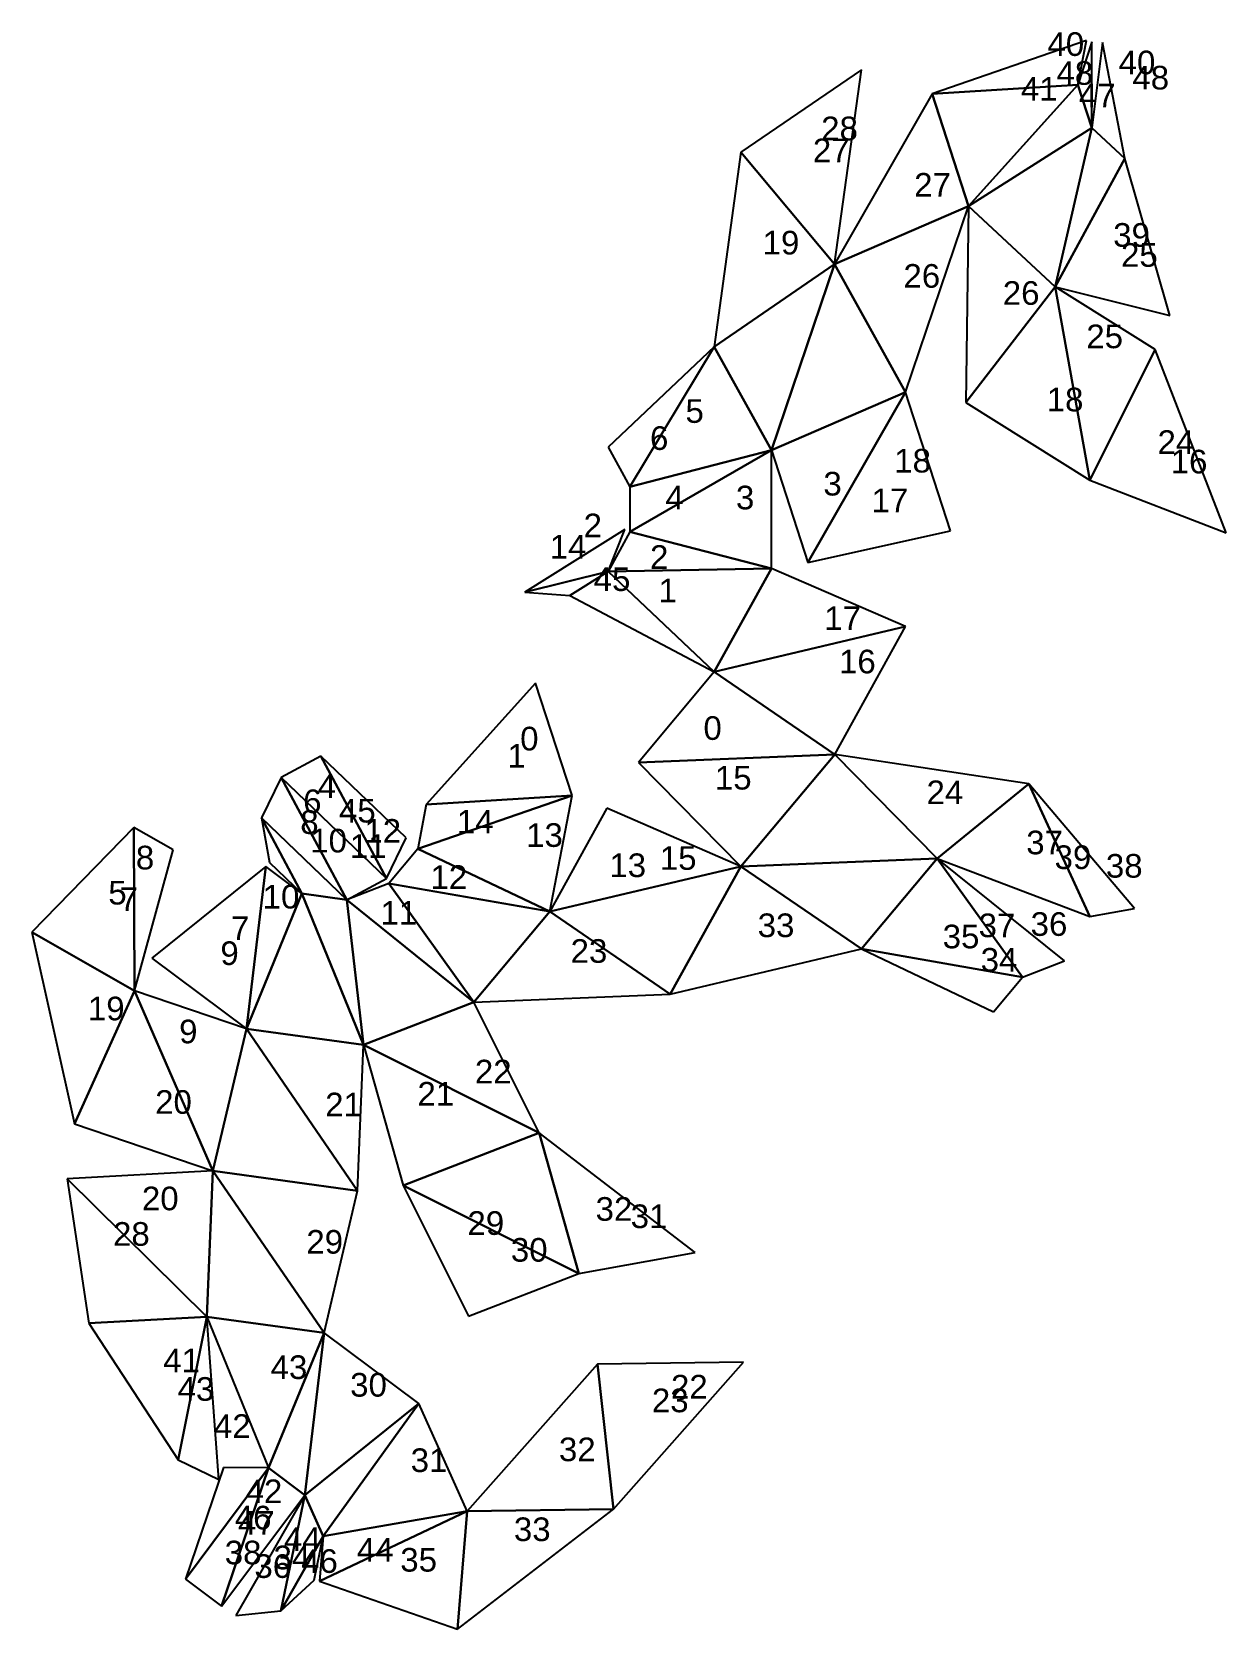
# Model space of a CAD drawing. Extents: x -19.7 to 30.9, y -36.9 to 30.7.
import ezdxf

# ---------------------------------------------------------------- set-up
doc = ezdxf.new("R2010")
doc.units = 0
doc.styles.get("Standard").update_dxf_attribs({"font": 'arial.ttf'})

msp = doc.modelspace()

# ---------------------------------------------------------------- linework, layer by layer
at = {"color": 0}
for p, q in [((24.952, 30.367), (18.42, 28.112)), ((24.589, 28.491), (24.952, 30.367)), ((25.179, 30.308), (24.589, 28.491)), ((25.179, 26.675), (25.179, 30.308)), ((25.625, 30.28), (25.179, 26.675)), ((26.575, 25.372), (25.625, 30.28)), ((15.428, 29.129), (10.331, 25.634)), ((14.297, 20.894), (15.428, 29.129)), ((18.42, 28.112), (14.297, 20.894)), ((10.331, 25.634), (9.2, 17.399)), ((28.469, 18.726), (26.575, 25.372)), ((17.289, 15.486), (19.965, 23.356)), ((19.965, 23.356), (19.851, 15.045)), ((27.856, 17.288), (23.619, 19.944)), ((23.619, 19.944), (28.469, 18.726)), ((9.2, 17.399), (4.712, 13.15)), ((30.853, 9.534), (27.856, 17.288)), ((19.199, 9.609), (17.289, 15.486)), ((19.851, 15.045), (25.088, 11.762)), ((4.712, 13.15), (5.637, 11.479)), ((11.621, 8.024), (11.62, 13.024)), ((11.62, 13.024), (13.166, 8.269)), ((25.088, 11.762), (30.853, 9.534)), ((5.637, 11.479), (5.637, 9.569)), ((5.425, 9.669), (1.189, 7.013)), ((4.712, 7.898), (5.425, 9.669)), ((5.637, 9.569), (4.712, 7.898)), ((13.166, 8.269), (19.199, 9.609)), ((17.29, 5.563), (11.621, 8.024)), ((1.189, 7.013), (3.094, 6.883)), ((3.094, 6.883), (9.201, 3.649)), ((14.298, 0.155), (17.29, 5.563)), ((9.201, 3.649), (5.993, -0.186)), ((1.649, 3.164), (-2.975, -1.971)), ((3.194, -1.591), (1.649, 3.164)), ((-7.437, 0.084), (-9.12, -0.818)), ((-3.829, -3.378), (-7.437, 0.084)), ((22.517, -1.09), (14.298, 0.155)), ((5.993, -0.186), (10.333, -4.586)), ((-9.12, -0.818), (-9.952, -2.537)), ((26.975, -6.369), (22.517, -1.09)), ((-2.975, -1.971), (-3.338, -3.846)), ((2.244, -6.5), (3.194, -1.591)), ((-9.952, -2.537), (-9.614, -4.417)), ((4.664, -2.125), (2.244, -6.5)), ((10.333, -4.586), (4.664, -2.125)), ((-15.347, -2.938), (-19.657, -7.368)), ((-13.688, -3.886), (-15.347, -2.938)), ((-4.661, -5.097), (-3.829, -3.378)), ((-15.315, -9.848), (-13.688, -3.886)), ((-3.338, -3.846), (-4.563, -5.311)), ((-9.766, -4.596), (-14.586, -8.464)), ((-8.236, -5.739), (-9.766, -4.596)), ((-9.614, -4.417), (-8.236, -5.739)), ((24.019, -8.581), (18.639, -4.245)), ((18.639, -4.245), (25.095, -6.707)), ((-6.344, -5.999), (-4.661, -5.097)), ((-4.563, -5.311), (-6.344, -5.999)), ((25.095, -6.707), (26.975, -6.369)), ((-19.657, -7.368), (-17.854, -15.483)), ((7.341, -9.994), (15.431, -8.081)), ((15.431, -8.081), (21.012, -10.735)), ((-14.586, -8.464), (-10.581, -11.458)), ((22.237, -9.27), (24.019, -8.581)), ((21.012, -10.735), (22.237, -9.27)), ((-10.581, -11.458), (-15.315, -9.848)), ((-0.964, -10.335), (7.341, -9.994)), ((1.805, -15.861), (-0.964, -10.335)), ((-5.88, -18.313), (-5.628, -12.138)), ((-5.628, -12.138), (-3.96, -18.089)), ((-17.854, -15.483), (-12.003, -17.472)), ((8.394, -20.928), (1.805, -15.861)), ((-12.003, -17.472), (-18.174, -17.811)), ((-18.174, -17.811), (-17.248, -23.921)), ((-3.96, -18.089), (-1.191, -23.614)), ((-7.302, -24.328), (-5.88, -18.313)), ((3.472, -21.812), (8.394, -20.928)), ((-1.191, -23.614), (3.472, -21.812)), ((-11.751, -30.539), (-12.255, -23.647)), ((-12.255, -23.647), (-9.647, -30.046)), ((-17.248, -23.921), (-13.471, -29.707)), ((-3.297, -27.321), (-7.302, -24.328)), ((4.262, -25.65), (-1.242, -31.879)), ((10.442, -25.564), (4.262, -25.65)), ((4.938, -31.793), (10.442, -25.564)), ((-1.242, -31.879), (-3.297, -27.321)), ((-13.471, -29.707), (-11.751, -30.539)), ((-11.557, -30.02), (-13.166, -34.754)), ((-9.647, -30.046), (-11.557, -30.02)), ((-11.636, -35.897), (-8.117, -31.189)), ((-8.117, -31.189), (-11.032, -36.293)), ((-1.65, -36.862), (4.938, -31.793)), ((-7.72, -34.8), (-7.332, -32.93)), ((-7.332, -32.93), (-7.488, -34.834)), ((-13.166, -34.754), (-11.636, -35.897)), ((-9.134, -36.085), (-7.72, -34.8)), ((-7.488, -34.834), (-1.65, -36.862)), ((-11.032, -36.293), (-9.134, -36.085))]:
    msp.add_line(p, q, dxfattribs=at)
at = {"color": 1}
for p, q in [((24.589, 28.491), (18.42, 28.112)), ((18.42, 28.112), (24.589, 28.491)), ((24.589, 28.491), (19.965, 23.356)), ((19.965, 23.356), (24.589, 28.491)), ((25.179, 26.675), (24.589, 28.491)), ((24.589, 28.491), (25.179, 26.675)), ((19.965, 23.356), (18.42, 28.112)), ((18.42, 28.112), (19.965, 23.356)), ((25.179, 26.675), (19.965, 23.356)), ((19.965, 23.356), (25.179, 26.675)), ((25.179, 26.675), (23.619, 19.944)), ((23.619, 19.944), (25.179, 26.675)), ((26.575, 25.372), (25.179, 26.675)), ((25.179, 26.675), (26.575, 25.372)), ((14.297, 20.894), (10.331, 25.634)), ((10.331, 25.634), (14.297, 20.894)), ((26.575, 25.372), (23.619, 19.944)), ((23.619, 19.944), (26.575, 25.372)), ((19.965, 23.356), (14.297, 20.894)), ((14.297, 20.894), (19.965, 23.356)), ((23.619, 19.944), (19.965, 23.356)), ((19.965, 23.356), (23.619, 19.944)), ((14.297, 20.894), (9.2, 17.399)), ((9.2, 17.399), (14.297, 20.894)), ((14.297, 20.894), (11.62, 13.024)), ((11.62, 13.024), (14.297, 20.894)), ((17.289, 15.486), (14.297, 20.894)), ((14.297, 20.894), (17.289, 15.486)), ((23.619, 19.944), (19.851, 15.045)), ((19.851, 15.045), (23.619, 19.944)), ((23.619, 19.944), (25.088, 11.762)), ((25.088, 11.762), (23.619, 19.944)), ((9.2, 17.399), (5.637, 11.479)), ((5.637, 11.479), (9.2, 17.399)), ((11.62, 13.024), (9.2, 17.399)), ((9.2, 17.399), (11.62, 13.024)), ((27.856, 17.288), (25.088, 11.762)), ((25.088, 11.762), (27.856, 17.288)), ((17.289, 15.486), (11.62, 13.024)), ((11.62, 13.024), (17.289, 15.486)), ((17.289, 15.486), (13.166, 8.269)), ((13.166, 8.269), (17.289, 15.486)), ((11.62, 13.024), (5.637, 9.569)), ((11.62, 13.024), (5.637, 11.479)), ((5.637, 9.569), (11.62, 13.024)), ((5.637, 11.479), (11.62, 13.024)), ((11.621, 8.024), (5.637, 9.569)), ((5.637, 9.569), (11.621, 8.024)), ((4.712, 7.898), (1.189, 7.013)), ((1.189, 7.013), (4.712, 7.898)), ((4.712, 7.898), (3.094, 6.883)), ((3.094, 6.883), (4.712, 7.898)), ((11.621, 8.024), (4.712, 7.898)), ((4.712, 7.898), (11.621, 8.024)), ((9.201, 3.649), (4.712, 7.898)), ((4.712, 7.898), (9.201, 3.649)), ((9.201, 3.649), (11.621, 8.024)), ((11.621, 8.024), (9.201, 3.649)), ((17.29, 5.563), (9.201, 3.649)), ((9.201, 3.649), (17.29, 5.563)), ((14.298, 0.155), (9.201, 3.649)), ((9.201, 3.649), (14.298, 0.155)), ((-7.437, 0.084), (-4.661, -5.097)), ((-4.661, -5.097), (-7.437, 0.084)), ((14.298, 0.155), (5.993, -0.186)), ((5.993, -0.186), (14.298, 0.155)), ((10.333, -4.586), (14.298, 0.155)), ((14.298, 0.155), (10.333, -4.586)), ((18.639, -4.245), (14.298, 0.155)), ((14.298, 0.155), (18.639, -4.245)), ((-9.12, -0.818), (-4.661, -5.097)), ((-9.12, -0.818), (-6.344, -5.999)), ((-4.661, -5.097), (-9.12, -0.818)), ((-6.344, -5.999), (-9.12, -0.818)), ((18.639, -4.245), (22.517, -1.09)), ((22.517, -1.09), (18.639, -4.245)), ((25.095, -6.707), (22.517, -1.09)), ((22.517, -1.09), (25.095, -6.707)), ((3.194, -1.591), (-3.338, -3.846)), ((-3.338, -3.846), (3.194, -1.591)), ((-2.975, -1.971), (3.194, -1.591)), ((3.194, -1.591), (-2.975, -1.971)), ((-9.952, -2.537), (-6.344, -5.999)), ((-9.952, -2.537), (-8.236, -5.739)), ((-6.344, -5.999), (-9.952, -2.537)), ((-8.236, -5.739), (-9.952, -2.537)), ((-15.315, -9.848), (-15.347, -2.938)), ((-15.347, -2.938), (-15.315, -9.848)), ((2.244, -6.5), (-3.338, -3.846)), ((-3.338, -3.846), (2.244, -6.5)), ((-10.581, -11.458), (-9.766, -4.596)), ((-9.766, -4.596), (-10.581, -11.458)), ((10.333, -4.586), (2.244, -6.5)), ((2.244, -6.5), (10.333, -4.586)), ((7.341, -9.994), (10.333, -4.586)), ((10.333, -4.586), (7.341, -9.994)), ((18.639, -4.245), (10.333, -4.586)), ((10.333, -4.586), (18.639, -4.245)), ((10.333, -4.586), (15.431, -8.081)), ((15.431, -8.081), (10.333, -4.586)), ((15.431, -8.081), (18.639, -4.245)), ((18.639, -4.245), (15.431, -8.081)), ((22.237, -9.27), (18.639, -4.245)), ((18.639, -4.245), (22.237, -9.27)), ((-0.964, -10.335), (-4.563, -5.311)), ((2.244, -6.5), (-4.563, -5.311)), ((-4.563, -5.311), (-0.964, -10.335)), ((-4.563, -5.311), (2.244, -6.5)), ((-10.581, -11.458), (-8.236, -5.739)), ((-8.236, -5.739), (-10.581, -11.458)), ((-5.628, -12.138), (-8.236, -5.739)), ((-6.344, -5.999), (-8.236, -5.739)), ((-8.236, -5.739), (-5.628, -12.138)), ((-8.236, -5.739), (-6.344, -5.999)), ((-5.628, -12.138), (-6.344, -5.999)), ((-0.964, -10.335), (-6.344, -5.999)), ((-6.344, -5.999), (-5.628, -12.138)), ((-6.344, -5.999), (-0.964, -10.335)), ((-0.964, -10.335), (2.244, -6.5)), ((2.244, -6.5), (-0.964, -10.335)), ((7.341, -9.994), (2.244, -6.5)), ((2.244, -6.5), (7.341, -9.994)), ((-19.657, -7.368), (-15.315, -9.848)), ((-15.315, -9.848), (-19.657, -7.368)), ((22.237, -9.27), (15.431, -8.081)), ((15.431, -8.081), (22.237, -9.27)), ((-17.854, -15.483), (-15.315, -9.848)), ((-15.315, -9.848), (-17.854, -15.483)), ((-12.003, -17.472), (-15.315, -9.848)), ((-15.315, -9.848), (-12.003, -17.472)), ((-5.628, -12.138), (-0.964, -10.335)), ((-0.964, -10.335), (-5.628, -12.138)), ((-12.003, -17.472), (-10.581, -11.458)), ((-10.581, -11.458), (-12.003, -17.472)), ((-10.581, -11.458), (-5.628, -12.138)), ((-5.88, -18.313), (-10.581, -11.458)), ((-5.628, -12.138), (-10.581, -11.458)), ((-10.581, -11.458), (-5.88, -18.313)), ((1.805, -15.861), (-5.628, -12.138)), ((-5.628, -12.138), (1.805, -15.861)), ((-3.96, -18.089), (1.805, -15.861)), ((1.805, -15.861), (-3.96, -18.089)), ((3.472, -21.812), (1.805, -15.861)), ((1.805, -15.861), (3.472, -21.812)), ((-12.255, -23.647), (-12.003, -17.472)), ((-12.003, -17.472), (-12.255, -23.647)), ((-12.003, -17.472), (-5.88, -18.313)), ((-7.302, -24.328), (-12.003, -17.472)), ((-5.88, -18.313), (-12.003, -17.472)), ((-12.003, -17.472), (-7.302, -24.328)), ((-12.255, -23.647), (-18.174, -17.811)), ((-18.174, -17.811), (-12.255, -23.647)), ((3.472, -21.812), (-3.96, -18.089)), ((-3.96, -18.089), (3.472, -21.812)), ((-17.248, -23.921), (-12.255, -23.647)), ((-12.255, -23.647), (-17.248, -23.921)), ((-13.471, -29.707), (-12.255, -23.647)), ((-12.255, -23.647), (-13.471, -29.707)), ((-12.255, -23.647), (-7.302, -24.328)), ((-7.302, -24.328), (-12.255, -23.647)), ((-9.647, -30.046), (-7.302, -24.328)), ((-7.302, -24.328), (-9.647, -30.046)), ((-8.117, -31.189), (-7.302, -24.328)), ((-7.302, -24.328), (-8.117, -31.189)), ((4.262, -25.65), (4.938, -31.793)), ((4.938, -31.793), (4.262, -25.65)), ((-8.117, -31.189), (-3.297, -27.321)), ((-3.297, -27.321), (-8.117, -31.189)), ((-7.332, -32.93), (-3.297, -27.321)), ((-3.297, -27.321), (-7.332, -32.93)), ((-9.647, -30.046), (-13.166, -34.754)), ((-13.166, -34.754), (-9.647, -30.046)), ((-9.647, -30.046), (-11.636, -35.897)), ((-11.636, -35.897), (-9.647, -30.046)), ((-9.647, -30.046), (-8.117, -31.189)), ((-8.117, -31.189), (-9.647, -30.046)), ((-8.117, -31.189), (-9.134, -36.085)), ((-9.134, -36.085), (-8.117, -31.189)), ((-8.117, -31.189), (-7.332, -32.93)), ((-7.332, -32.93), (-8.117, -31.189)), ((-7.488, -34.834), (-1.242, -31.879)), ((-1.242, -31.879), (-7.488, -34.834)), ((-7.332, -32.93), (-1.242, -31.879)), ((-1.242, -31.879), (-7.332, -32.93)), ((-1.242, -31.879), (-1.65, -36.862)), ((-1.65, -36.862), (-1.242, -31.879)), ((-1.242, -31.879), (4.938, -31.793)), ((4.938, -31.793), (-1.242, -31.879)), ((-7.332, -32.93), (-9.134, -36.085)), ((-9.134, -36.085), (-7.332, -32.93))]:
    msp.add_line(p, q, dxfattribs=at)

# ---------------------------------------------------------------- texts
for s, p in [('40', (23.298, 29.714)), ('40', (26.31, 28.936)), ('48', (23.679, 28.491)), ('48', (26.89, 28.294)), ('41', (22.175, 27.821)), ('47', (24.627, 27.541)), ('28', (13.728, 26.145)), ('27', (13.376, 25.216)), ('27', (17.661, 23.759)), ('19', (11.251, 21.312)), ('39', (26.079, 21.638)), ('25', (26.409, 20.79)), ('26', (17.207, 19.904)), ('26', (21.408, 19.18)), ('25', (24.941, 17.345)), ('18', (23.266, 14.674)), ('5', (7.987, 14.185)), ('6', (6.487, 13.04)), ('24', (27.955, 12.87)), ('18', (16.817, 12.084)), ('16', (28.511, 12.047)), ('4', (7.137, 10.524)), ('3', (10.121, 10.524)), ('3', (13.82, 11.11)), ('17', (15.857, 10.403)), ('2', (3.677, 9.343)), ('14', (2.244, 8.444)), ('2', (6.487, 8.007)), ('45', (4.104, 7.07)), ('1', (6.849, 6.591)), ('17', (13.858, 5.417)), ('16', (14.481, 3.585)), ('0', (8.747, 0.769)), ('0', (0.995, 0.323)), ('1', (0.452, -0.407)), ('15', (9.231, -1.333)), ('6', (-8.186, -2.331)), ('4', (-7.57, -1.689)), ('24', (18.183, -1.951)), ('45', (-6.671, -2.729)), ('8', (-8.307, -3.212)), ('12', (-5.595, -3.584)), ('14', (-1.684, -3.193)), ('10', (-7.887, -3.996)), ('11', (-6.211, -4.226)), ('13', (1.246, -3.76)), ('37', (22.401, -4.074)), ('8', (-15.262, -4.714)), ('13', (4.766, -5.038)), ('15', (6.901, -4.731)), ('39', (23.6, -4.697)), ('38', (25.77, -5.062)), ('12', (-2.8, -5.54)), ('5', (-16.427, -6.199)), ('10', (-9.899, -6.369)), ('7', (-15.949, -6.472)), ('11', (-4.913, -7.054)), ('7', (-11.237, -7.7)), ('33', (11.041, -7.578)), ('37', (20.387, -7.581)), ('36', (22.587, -7.526)), ('35', (18.866, -8.053)), ('9', (-11.686, -8.759)), ('23', (3.127, -8.666)), ('34', (20.474, -9.04)), ('19', (-17.291, -11.1)), ('9', (-13.431, -12.073)), ('22', (-0.921, -13.77)), ('20', (-14.446, -15.057)), ('21', (-7.253, -15.164)), ('21', (-3.35, -14.709)), ('20', (-15.006, -19.139)), ('32', (4.185, -19.583)), ('31', (5.668, -19.893)), ('29', (-1.235, -20.18)), ('28', (-16.228, -20.641)), ('29', (-8.051, -20.975)), ('30', (0.6, -21.314)), ('41', (-14.103, -25.994)), ('43', (-9.562, -26.28)), ('43', (-13.499, -27.202)), ('30', (-6.197, -27.026)), ('22', (7.373, -27.107)), ('23', (6.566, -27.686)), ('42', (-11.958, -28.773)), ('32', (2.634, -29.758)), ('31', (-3.637, -30.217)), ('42', (-10.622, -31.533)), ('46', (-11.078, -32.645)), ('47', (-10.941, -32.87)), ('33', (0.729, -33.139)), ('38', (-11.503, -34.124)), ('44', (-8.995, -33.56)), ('44', (-5.915, -34.005)), ('36', (-10.247, -34.698)), ('34', (-9.436, -34.333)), ('46', (-8.272, -34.485)), ('35', (-4.077, -34.431))]:
    msp.add_text(s, height=1).set_placement(p)

doc.saveas('drawing.dxf')
